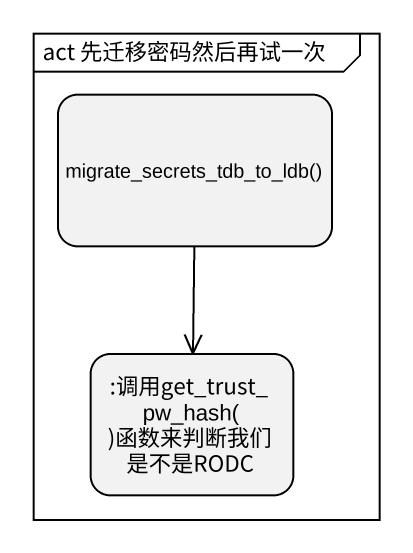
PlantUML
@startuml
mainframe act 先迁移密码然后再试一次
hide empty description
state "migrate_secrets_tdb_to_ldb()" as migrate_secrets_tdb_to_ldb
state ":调用get_trust_pw_hash()函数来判断我们是不是RODC" as 调用get_trust_pw_hash
migrate_secrets_tdb_to_ldb --> 调用get_trust_pw_hash
@enduml
